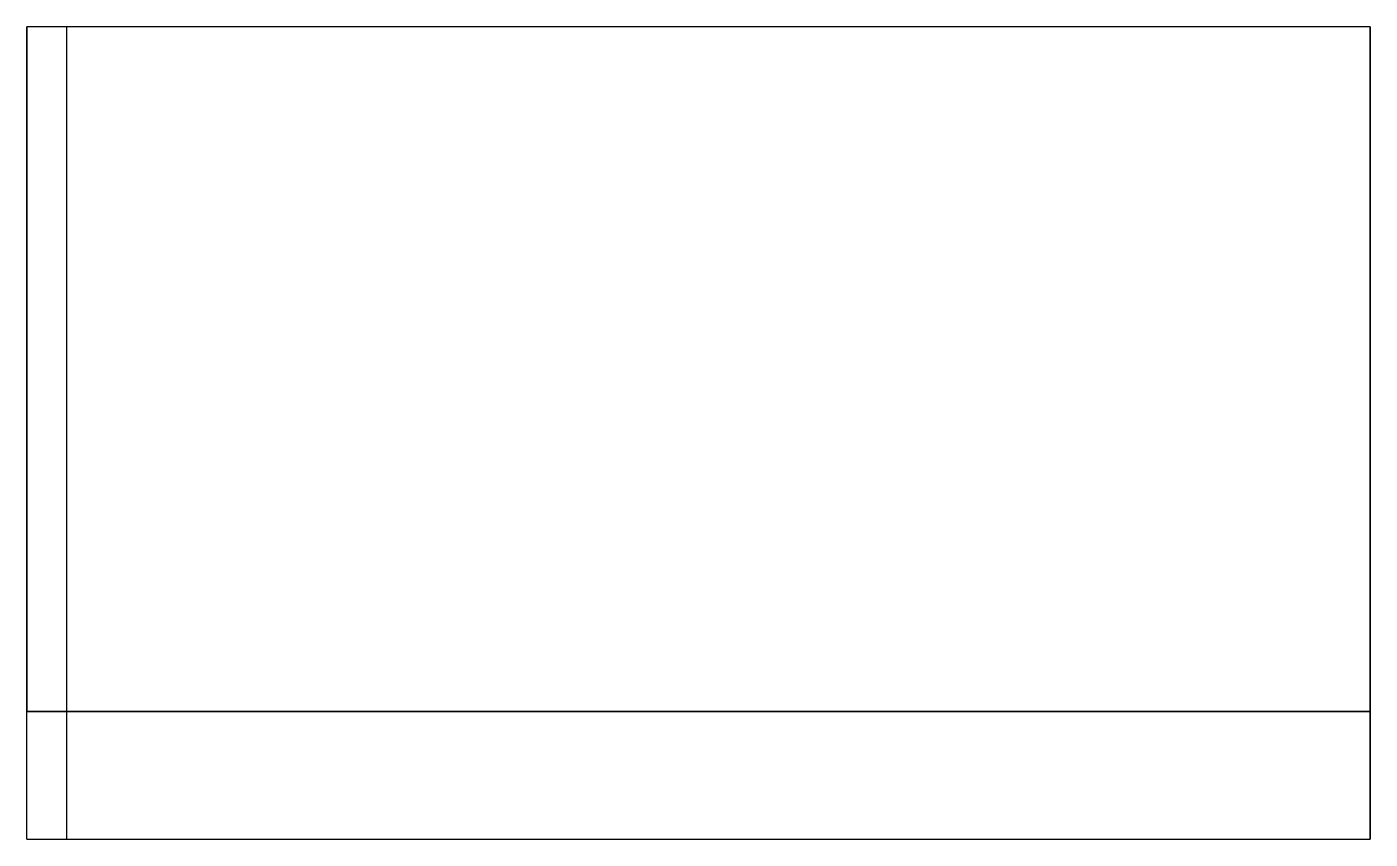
# Model space of a CAD drawing. Extents: x 0 to 102, y 0 to 62.
import ezdxf

# ---------------------------------------------------------------- set-up
doc = ezdxf.new("R2010")
doc.units = 0
doc.layers.get('0').update_dxf_attribs({"linetype": 'CONTINUOUS'})

msp = doc.modelspace()

# ---------------------------------------------------------------- linework, layer by layer
at = {"linetype": 'CONTINUOUS'}
for p, q in [((102, 61.7), (0, 61.7)), ((0, 0), (0, 61.7)), ((102, 61.7), (0, 61.7)), ((0, 61.7), (0, 9.7)), ((102, 61.7), (0, 61.7)), ((0, 61.7), (0, 9.7)), ((0, 61.7), (0, 9.7)), ((102, 61.7), (0, 61.7)), ((3, 61.7), (3, 0)), ((102, 61.7), (102, 0)), ((102, 9.7), (102, 61.7)), ((102, 9.7), (102, 61.7)), ((102, 9.7), (102, 61.7)), ((102, 9.7), (0, 9.7)), ((0, 9.7), (102, 9.7)), ((0, 9.7), (102, 9.7)), ((0, 9.7), (102, 9.7)), ((102, 9.7), (3, 9.7)), ((3, 9.7), (3, 0)), ((102, 9.7), (3, 9.7)), ((3, 9.7), (3, 0)), ((3, 9.7), (3, 0)), ((102, 9.7), (3, 9.7)), ((102, 0), (102, 9.7)), ((102, 0), (102, 9.7)), ((102, 0), (102, 9.7)), ((0, 0), (102, 0)), ((3, 0), (102, 0)), ((3, 0), (102, 0)), ((3, 0), (102, 0))]:
    msp.add_line(p, q, dxfattribs=at)

doc.saveas('drawing.dxf')
